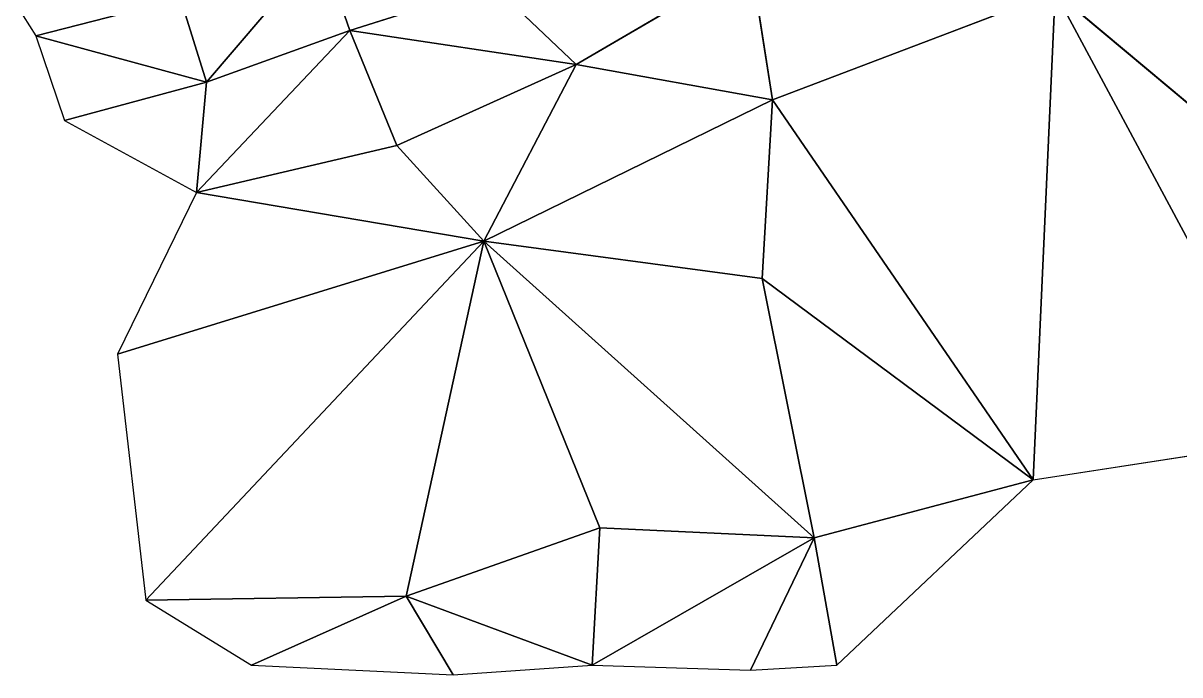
# Model space of a CAD drawing. Header units: metres. Extents: x 0 to 613718, y 0 to 269741.
# Drawn here: x 612874.2 to 613338.9, y 267014 to 267275.9 of the extents above; entities that cross this region are included whole.
import ezdxf

# ---------------------------------------------------------------- set-up
doc = ezdxf.new("R2010")
doc.units = ezdxf.units.M
doc.layers.get('0').update_dxf_attribs({"color": 13, "true_color": 0xff5454})

# ---------------------------------------------------------------- blocks, each defined once
blk = doc.blocks.new('Group1_1')
for p, q in [((612993.93, 267306.08, 245.9), (612947.83, 267252.14, 246.04)), ((613005.49, 267272.89, 246.08), (612993.93, 267306.08, 245.9)), ((613096.32, 267259.21, 246.4), (613166.56, 267300.33, 246.46)), ((613166.56, 267300.33, 246.46), (613175.29, 267245, 246.79)), ((613062.85, 267291.11, 246.13), (613005.49, 267272.89, 246.08)), ((613096.32, 267259.21, 246.4), (613062.85, 267291.11, 246.13)), ((613175.29, 267245, 246.79), (613288.73, 267288.38, 247.2)), ((613288.73, 267288.38, 247.2), (613279.97, 267092.44, 247.99)), ((613385.15, 267108.64, 248.43), (613288.73, 267288.38, 247.2)), ((613382.45, 267209.78, 248.04), (613288.73, 267288.38, 247.2)), ((612937.46, 267285.8, 245.89), (612879.28, 267270.76, 245.84)), ((612947.83, 267252.14, 246.04), (612937.46, 267285.8, 245.89)), ((612874.21, 267278.87, 245.79), (612879.28, 267270.76, 245.84)), ((612879.28, 267270.76, 245.84), (612947.83, 267252.14, 246.04)), ((612879.28, 267270.76, 245.84), (612890.87, 267236.74, 246)), ((613005.49, 267272.89, 246.08), (612943.84, 267207.82, 246.18)), ((613005.49, 267272.89, 246.08), (612947.83, 267252.14, 246.04)), ((613024.36, 267226.66, 246.3), (613005.49, 267272.89, 246.08)), ((613005.49, 267272.89, 246.08), (613096.32, 267259.21, 246.4)), ((613024.36, 267226.66, 246.3), (613096.32, 267259.21, 246.4)), ((613059.27, 267188.23, 246.53), (613096.32, 267259.21, 246.4)), ((613175.29, 267245, 246.79), (613096.32, 267259.21, 246.4)), ((612890.87, 267236.74, 246), (612947.83, 267252.14, 246.04)), ((612947.83, 267252.14, 246.04), (612943.84, 267207.82, 246.18)), ((613059.27, 267188.23, 246.53), (613175.29, 267245, 246.79)), ((613171.08, 267173.34, 247.08), (613175.29, 267245, 246.79)), ((613279.97, 267092.44, 247.99), (613175.29, 267245, 246.79)), ((612890.87, 267236.74, 246), (612943.84, 267207.82, 246.18)), ((612943.84, 267207.82, 246.18), (613024.36, 267226.66, 246.3)), ((613059.27, 267188.23, 246.53), (613024.36, 267226.66, 246.3)), ((612943.84, 267207.82, 246.18), (612912.05, 267142.9, 246.29)), ((612943.84, 267207.82, 246.18), (613059.27, 267188.23, 246.53)), ((612912.05, 267142.9, 246.29), (613059.27, 267188.23, 246.53)), ((612923.55, 267043.98, 246.73), (613059.27, 267188.23, 246.53)), ((613028.07, 267045.64, 246.98), (613059.27, 267188.23, 246.53)), ((613171.08, 267173.34, 247.08), (613059.27, 267188.23, 246.53)), ((613059.27, 267188.23, 246.53), (613192, 267069.05, 247.63)), ((613059.27, 267188.23, 246.53), (613105.93, 267073.08, 247.19)), ((613279.97, 267092.44, 247.99), (613171.08, 267173.34, 247.08)), ((613171.08, 267173.34, 247.08), (613192, 267069.05, 247.63)), ((612912.05, 267142.9, 246.29), (612923.55, 267043.98, 246.73)), ((613279.97, 267092.44, 247.99), (613385.15, 267108.64, 248.43)), ((613279.97, 267092.44, 247.99), (613192, 267069.05, 247.63)), ((613201.06, 267017.88, 247.88), (613279.97, 267092.44, 247.99)), ((613105.93, 267073.08, 247.19), (613028.07, 267045.64, 246.98)), ((613105.93, 267073.08, 247.19), (613102.79, 267017.88, 247.43)), ((613105.93, 267073.08, 247.19), (613192, 267069.05, 247.63)), ((613102.79, 267017.88, 247.43), (613192, 267069.05, 247.63)), ((613192, 267069.05, 247.63), (613166.37, 267015.95, 247.73)), ((613201.06, 267017.88, 247.88), (613192, 267069.05, 247.63)), ((612923.55, 267043.98, 246.73), (613028.07, 267045.64, 246.98)), ((612923.55, 267043.98, 246.73), (612965.99, 267017.88, 246.94)), ((613028.07, 267045.64, 246.98), (612965.99, 267017.88, 246.94)), ((613046.91, 267014.03, 247.21), (613028.07, 267045.64, 246.98)), ((613102.79, 267017.88, 247.43), (613028.07, 267045.64, 246.98)), ((612965.99, 267017.88, 246.94), (613046.91, 267014.03, 247.21)), ((613046.91, 267014.03, 247.21), (613102.79, 267017.88, 247.43)), ((613102.79, 267017.88, 247.43), (613166.37, 267015.95, 247.73)), ((613166.37, 267015.95, 247.73), (613201.06, 267017.88, 247.88))]:
    blk.add_line(p, q)
mesh = blk.add_polyface()
corners = [(613382.45, 267313.61, 247.6), (613288.73, 267288.38, 247.2), (613382.45, 267209.78, 248.04)]
mesh.append_faces([[corners[k] for k in face] for face in [(0, 1, 2)]])
mesh = blk.add_polyface()
corners = [(612993.93, 267306.08, 245.9), (612937.46, 267285.8, 245.89), (612947.83, 267252.14, 246.04)]
mesh.append_faces([[corners[k] for k in face] for face in [(0, 1, 2)]])
mesh = blk.add_polyface()
corners = [(613005.49, 267272.89, 246.08), (612993.93, 267306.08, 245.9), (612947.83, 267252.14, 246.04)]
mesh.append_faces([[corners[k] for k in face] for face in [(0, 1, 2)]])
mesh = blk.add_polyface()
corners = [(613062.85, 267291.11, 246.13), (612993.93, 267306.08, 245.9), (613005.49, 267272.89, 246.08)]
mesh.append_faces([[corners[k] for k in face] for face in [(0, 1, 2)]])
mesh = blk.add_polyface()
corners = [(613166.56, 267300.33, 246.46), (613062.85, 267291.11, 246.13), (613096.32, 267259.21, 246.4)]
mesh.append_faces([[corners[k] for k in face] for face in [(0, 1, 2)]])
mesh = blk.add_polyface()
corners = [(613175.29, 267245, 246.79), (613166.56, 267300.33, 246.46), (613096.32, 267259.21, 246.4)]
mesh.append_faces([[corners[k] for k in face] for face in [(0, 1, 2)]])
mesh = blk.add_polyface()
corners = [(613288.73, 267288.38, 247.2), (613166.56, 267300.33, 246.46), (613175.29, 267245, 246.79)]
mesh.append_faces([[corners[k] for k in face] for face in [(0, 1, 2)]])
mesh = blk.add_polyface()
corners = [(613096.32, 267259.21, 246.4), (613062.85, 267291.11, 246.13), (613005.49, 267272.89, 246.08)]
mesh.append_faces([[corners[k] for k in face] for face in [(0, 1, 2)]])
mesh = blk.add_polyface()
corners = [(613288.73, 267288.38, 247.2), (613175.29, 267245, 246.79), (613279.97, 267092.44, 247.99)]
mesh.append_faces([[corners[k] for k in face] for face in [(0, 1, 2)]])
mesh = blk.add_polyface()
corners = [(613385.15, 267108.64, 248.43), (613288.73, 267288.38, 247.2), (613279.97, 267092.44, 247.99)]
mesh.append_faces([[corners[k] for k in face] for face in [(0, 1, 2)]])
mesh = blk.add_polyface()
corners = [(613385.15, 267108.64, 248.43), (613382.45, 267209.78, 248.04), (613288.73, 267288.38, 247.2)]
mesh.append_faces([[corners[k] for k in face] for face in [(0, 1, 2)]])
mesh = blk.add_polyface()
corners = [(612937.46, 267285.8, 245.89), (612874.21, 267278.87, 245.79), (612879.28, 267270.76, 245.84)]
mesh.append_faces([[corners[k] for k in face] for face in [(0, 1, 2)]])
mesh = blk.add_polyface()
corners = [(612947.83, 267252.14, 246.04), (612937.46, 267285.8, 245.89), (612879.28, 267270.76, 245.84)]
mesh.append_faces([[corners[k] for k in face] for face in [(0, 1, 2)]])
mesh = blk.add_polyface()
corners = [(612947.83, 267252.14, 246.04), (612879.28, 267270.76, 245.84), (612890.87, 267236.74, 246)]
mesh.append_faces([[corners[k] for k in face] for face in [(0, 1, 2)]])
mesh = blk.add_polyface()
corners = [(613024.36, 267226.66, 246.3), (613005.49, 267272.89, 246.08), (612943.84, 267207.82, 246.18)]
mesh.append_faces([[corners[k] for k in face] for face in [(0, 1, 2)]])
mesh = blk.add_polyface()
corners = [(613005.49, 267272.89, 246.08), (612947.83, 267252.14, 246.04), (612943.84, 267207.82, 246.18)]
mesh.append_faces([[corners[k] for k in face] for face in [(0, 1, 2)]])
mesh = blk.add_polyface()
corners = [(613096.32, 267259.21, 246.4), (613005.49, 267272.89, 246.08), (613024.36, 267226.66, 246.3)]
mesh.append_faces([[corners[k] for k in face] for face in [(0, 1, 2)]])
mesh = blk.add_polyface()
corners = [(613096.32, 267259.21, 246.4), (613024.36, 267226.66, 246.3), (613059.27, 267188.23, 246.53)]
mesh.append_faces([[corners[k] for k in face] for face in [(0, 1, 2)]])
mesh = blk.add_polyface()
corners = [(613175.29, 267245, 246.79), (613096.32, 267259.21, 246.4), (613059.27, 267188.23, 246.53)]
mesh.append_faces([[corners[k] for k in face] for face in [(0, 1, 2)]])
mesh = blk.add_polyface()
corners = [(612947.83, 267252.14, 246.04), (612890.87, 267236.74, 246), (612943.84, 267207.82, 246.18)]
mesh.append_faces([[corners[k] for k in face] for face in [(0, 1, 2)]])
mesh = blk.add_polyface()
corners = [(613175.29, 267245, 246.79), (613059.27, 267188.23, 246.53), (613171.08, 267173.34, 247.08)]
mesh.append_faces([[corners[k] for k in face] for face in [(0, 1, 2)]])
mesh = blk.add_polyface()
corners = [(613279.97, 267092.44, 247.99), (613175.29, 267245, 246.79), (613171.08, 267173.34, 247.08)]
mesh.append_faces([[corners[k] for k in face] for face in [(0, 1, 2)]])
mesh = blk.add_polyface()
corners = [(613059.27, 267188.23, 246.53), (613024.36, 267226.66, 246.3), (612943.84, 267207.82, 246.18)]
mesh.append_faces([[corners[k] for k in face] for face in [(0, 1, 2)]])
mesh = blk.add_polyface()
corners = [(613059.27, 267188.23, 246.53), (612943.84, 267207.82, 246.18), (612912.05, 267142.9, 246.29)]
mesh.append_faces([[corners[k] for k in face] for face in [(0, 1, 2)]])
mesh = blk.add_polyface()
corners = [(613059.27, 267188.23, 246.53), (612912.05, 267142.9, 246.29), (612923.55, 267043.98, 246.73)]
mesh.append_faces([[corners[k] for k in face] for face in [(0, 1, 2)]])
mesh = blk.add_polyface()
corners = [(613059.27, 267188.23, 246.53), (612923.55, 267043.98, 246.73), (613028.07, 267045.64, 246.98)]
mesh.append_faces([[corners[k] for k in face] for face in [(0, 1, 2)]])
mesh = blk.add_polyface()
corners = [(613105.93, 267073.08, 247.19), (613059.27, 267188.23, 246.53), (613028.07, 267045.64, 246.98)]
mesh.append_faces([[corners[k] for k in face] for face in [(0, 1, 2)]])
mesh = blk.add_polyface()
corners = [(613192, 267069.05, 247.63), (613171.08, 267173.34, 247.08), (613059.27, 267188.23, 246.53)]
mesh.append_faces([[corners[k] for k in face] for face in [(0, 1, 2)]])
mesh = blk.add_polyface()
corners = [(613192, 267069.05, 247.63), (613059.27, 267188.23, 246.53), (613105.93, 267073.08, 247.19)]
mesh.append_faces([[corners[k] for k in face] for face in [(0, 1, 2)]])
mesh = blk.add_polyface()
corners = [(613279.97, 267092.44, 247.99), (613171.08, 267173.34, 247.08), (613192, 267069.05, 247.63)]
mesh.append_faces([[corners[k] for k in face] for face in [(0, 1, 2)]])
mesh = blk.add_polyface()
corners = [(613279.97, 267092.44, 247.99), (613192, 267069.05, 247.63), (613201.06, 267017.88, 247.88)]
mesh.append_faces([[corners[k] for k in face] for face in [(0, 1, 2)]])
mesh = blk.add_polyface()
corners = [(613105.93, 267073.08, 247.19), (613028.07, 267045.64, 246.98), (613102.79, 267017.88, 247.43)]
mesh.append_faces([[corners[k] for k in face] for face in [(0, 1, 2)]])
mesh = blk.add_polyface()
corners = [(613192, 267069.05, 247.63), (613105.93, 267073.08, 247.19), (613102.79, 267017.88, 247.43)]
mesh.append_faces([[corners[k] for k in face] for face in [(0, 1, 2)]])
mesh = blk.add_polyface()
corners = [(613192, 267069.05, 247.63), (613102.79, 267017.88, 247.43), (613166.37, 267015.95, 247.73)]
mesh.append_faces([[corners[k] for k in face] for face in [(0, 1, 2)]])
mesh = blk.add_polyface()
corners = [(613201.06, 267017.88, 247.88), (613192, 267069.05, 247.63), (613166.37, 267015.95, 247.73)]
mesh.append_faces([[corners[k] for k in face] for face in [(0, 1, 2)]])
mesh = blk.add_polyface()
corners = [(613028.07, 267045.64, 246.98), (612923.55, 267043.98, 246.73), (612965.99, 267017.88, 246.94)]
mesh.append_faces([[corners[k] for k in face] for face in [(0, 1, 2)]])
mesh = blk.add_polyface()
corners = [(613046.91, 267014.03, 247.21), (613028.07, 267045.64, 246.98), (612965.99, 267017.88, 246.94)]
mesh.append_faces([[corners[k] for k in face] for face in [(0, 1, 2)]])
mesh = blk.add_polyface()
corners = [(613102.79, 267017.88, 247.43), (613028.07, 267045.64, 246.98), (613046.91, 267014.03, 247.21)]
mesh.append_faces([[corners[k] for k in face] for face in [(0, 1, 2)]])

msp = doc.modelspace()

# ---------------------------------------------------------------- block references
msp.add_blockref('Group1_1', (0, 0))

doc.saveas('drawing.dxf')
